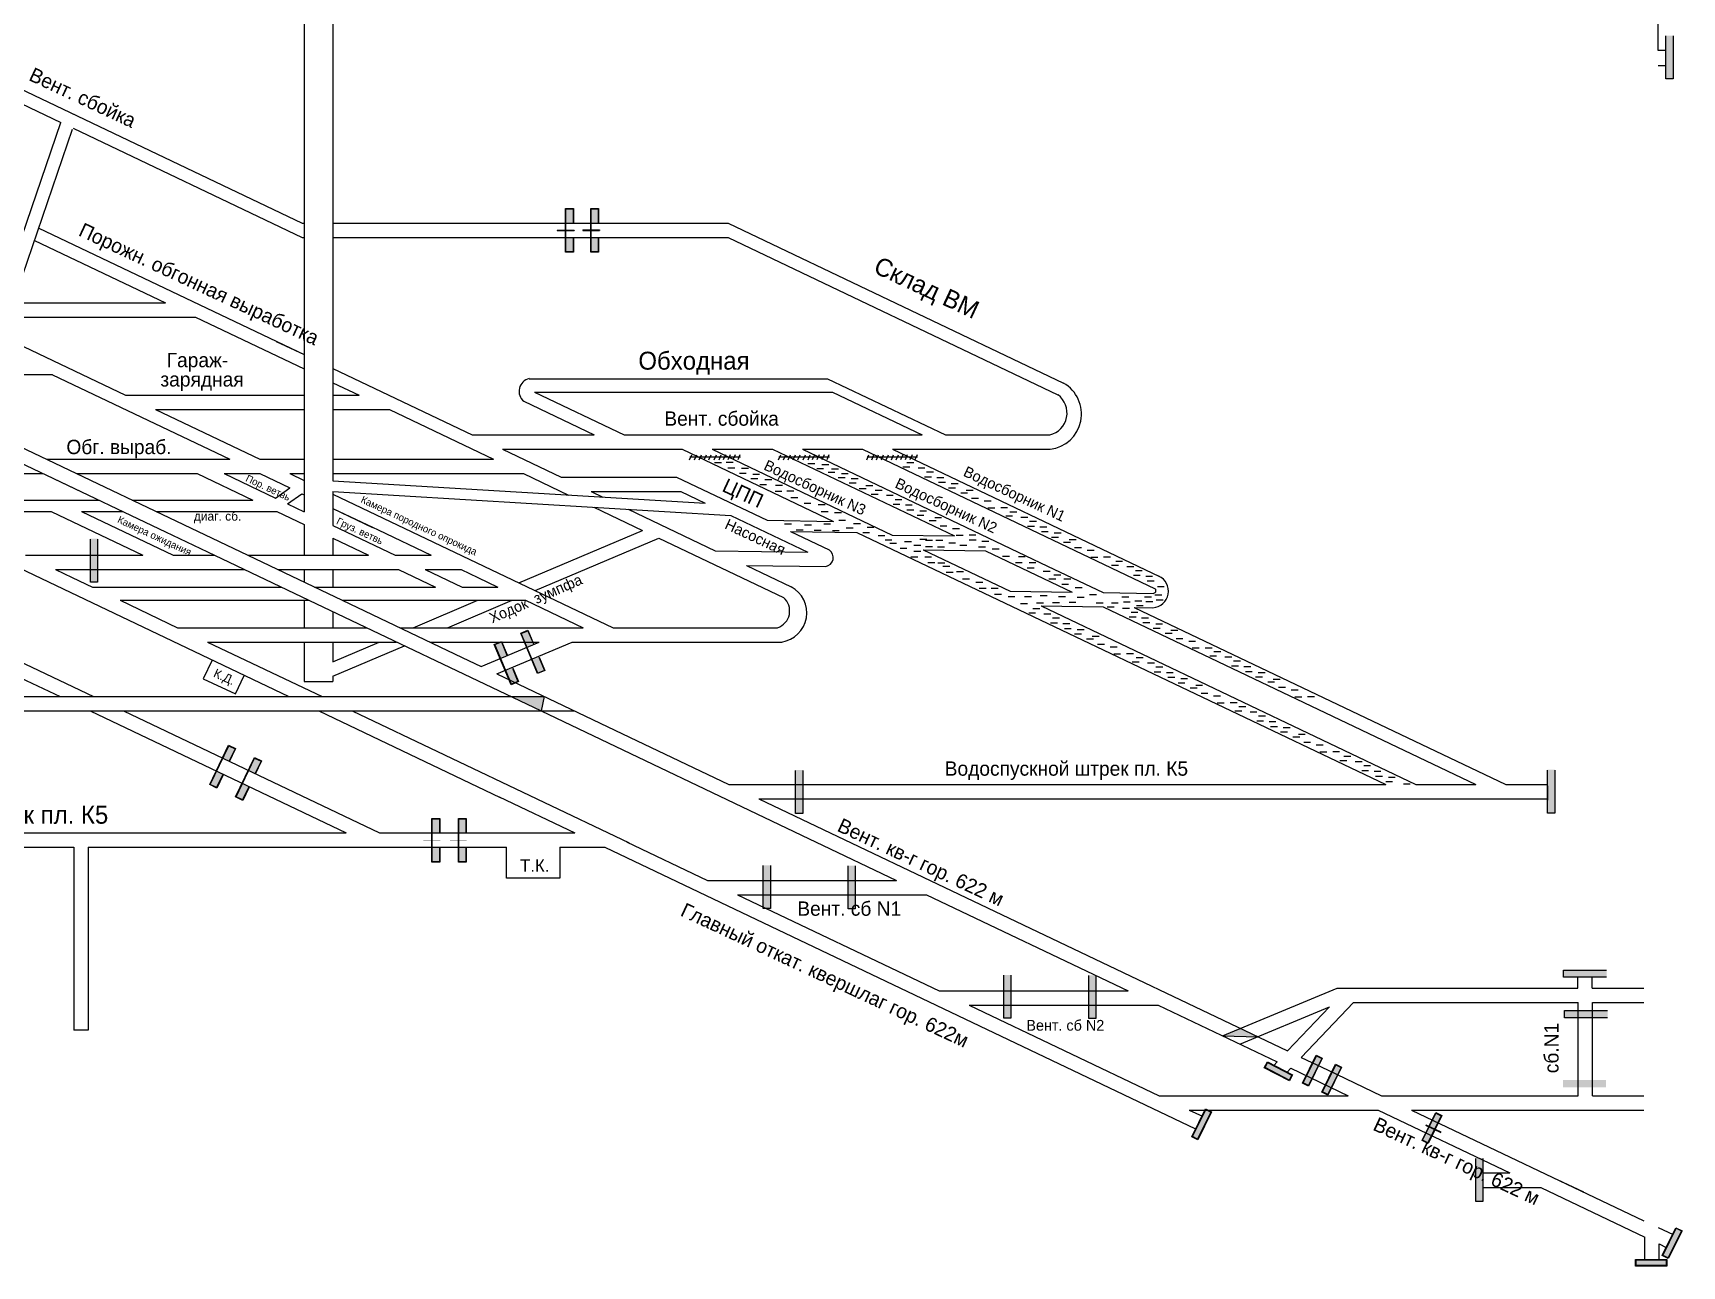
# Model space of a CAD drawing. Header units: millimetres. Extents: x -1214 to -50, y -351 to 324.
# Drawn here: x -510.2 to -50.2, y -351.2 to -7.1 of the extents above; entities that cross this region are included whole.
import ezdxf

# ---------------------------------------------------------------- set-up
doc = ezdxf.new("R2010")
doc.units = ezdxf.units.MM
doc.layers.add('Двери', color=7, linetype='Continuous')
doc.layers.add('Перемычки', color=7, linetype='Continuous')

msp = doc.modelspace()

# ---------------------------------------------------------------- hatches: boundary and pattern name
for color, points in [(256, [(-367.56, -192.29), (-376.85, -192.29), (-368.46, -196.29)]), (256, [(-401.26, -232.31), (-401.26, -232.46), (-398.94, -232.46), (-398.94, -232.31)]), (256, [(-396.58, -232.46), (-396.58, -232.31), (-398.84, -232.31), (-398.84, -232.46)]), (256, [(-393.85, -232.31), (-393.85, -232.46), (-391.53, -232.46), (-391.53, -232.31)]), (256, [(-389.17, -232.46), (-389.17, -232.31), (-391.43, -232.31), (-391.43, -232.46)]), (256, [(-173.37, -284.9), (-178.34, -286.97), (-168.52, -287.22)]), (3, [(-165.77, -294.45), (-166.49, -295.82), (-159.73, -299.34), (-159.01, -297.97)]), (256, [(-121.64, -311.82), (-121.7, -311.95), (-119.6, -312.93), (-119.54, -312.8)]), (256, [(-120.63, -312.29), (-120.7, -312.42), (-119.22, -313.11), (-119.16, -312.98)]), (256, [(-117.47, -313.93), (-117.4, -313.8), (-119.45, -312.84), (-119.51, -312.97)])]:
    msp.add_hatch(color=color).paths.add_polyline_path(points)
h = msp.add_hatch(color=256)
h.paths.add_polyline_path([(-165.83, -294.26), (-166.68, -295.88), (-159.67, -299.53), (-158.82, -297.91)])
h.paths.add_polyline_path([(-159.01, -297.97), (-159.73, -299.34), (-166.49, -295.82), (-165.77, -294.45)], flags=16)
h = msp.add_hatch(color=256)
h.paths.add_polyline_path([(-150.51, -293.22), (-152.19, -292.39), (-156.01, -300.17), (-154.33, -301)])
h.paths.add_polyline_path([(-150.67, -293.28), (-152.13, -292.56), (-155.85, -300.11), (-154.39, -300.83)], flags=16)
h = msp.add_hatch(color=256)
h.paths.add_polyline_path([(-145.11, -295.73), (-146.79, -294.9), (-150.62, -302.68), (-148.94, -303.51)])
h.paths.add_polyline_path([(-145.28, -295.78), (-146.73, -295.07), (-150.45, -302.62), (-148.99, -303.34)], flags=16)
h = msp.add_hatch(color=256)
h.paths.add_polyline_path([(-181.39, -308.21), (-183.08, -307.38), (-186.9, -315.16), (-185.22, -315.98)])
h.paths.add_polyline_path([(-181.56, -308.26), (-183.02, -307.55), (-186.74, -315.1), (-185.28, -315.82)], flags=16)
h = msp.add_hatch(color=256)
h.paths.add_polyline_path([(-117.19, -309.25), (-118.87, -308.42), (-122.69, -316.2), (-121.01, -317.03)])
h.paths.add_polyline_path([(-117.35, -309.31), (-118.81, -308.59), (-122.53, -316.14), (-121.07, -316.86)], flags=16)
h = msp.add_hatch(color=256)
h.paths.add_polyline_path([(-50.15, -341.37), (-51.83, -340.54), (-55.66, -348.32), (-53.98, -349.15)])
h.paths.add_polyline_path([(-50.32, -341.43), (-51.78, -340.71), (-55.49, -348.26), (-54.03, -348.98)], flags=16)
h = msp.add_hatch(color=256)
h.paths.add_polyline_path([(-63.1, -349.37), (-63.1, -351.24), (-54.43, -351.24), (-54.43, -349.37)])
h.paths.add_polyline_path([(-62.97, -349.49), (-62.97, -351.11), (-54.55, -351.11), (-54.55, -349.49)], flags=16)
at = {"layer": 'Двери'}
h = msp.add_hatch(color=256, dxfattribs=at)
h.paths.add_polyline_path([(-359.41, -60.15), (-359.41, -56.05), (-361.61, -56.05), (-361.61, -60.15), (-361.51, -60.15), (-361.51, -56.15), (-359.51, -56.15), (-359.51, -60.15)])
h.paths.add_polyline_path([(-361.51, -64.15), (-361.51, -60.15), (-361.61, -60.15), (-361.61, -64.15)])
h.paths.add_polyline_path([(-359.41, -68.25), (-359.41, -64.15), (-359.51, -64.15), (-359.51, -68.15), (-361.51, -68.15), (-361.51, -64.15), (-361.61, -64.15), (-361.61, -68.25)])
h = msp.add_hatch(color=3, dxfattribs=at)
h.paths.add_polyline_path([(-359.51, -56.15), (-361.51, -56.15), (-361.51, -60.15), (-359.51, -60.15)])
h.paths.add_polyline_path([(-361.51, -68.15), (-359.51, -68.15), (-359.51, -64.15), (-361.51, -64.15)])
h = msp.add_hatch(color=256, dxfattribs=at)
h.paths.add_polyline_path([(-352.39, -60.15), (-352.39, -56.05), (-354.59, -56.05), (-354.59, -60.15), (-354.49, -60.15), (-354.49, -56.15), (-352.49, -56.15), (-352.49, -60.15)])
h.paths.add_polyline_path([(-354.49, -64.15), (-354.49, -60.15), (-354.59, -60.15), (-354.59, -64.15)])
h.paths.add_polyline_path([(-352.39, -68.25), (-352.39, -64.15), (-352.49, -64.15), (-352.49, -68.15), (-354.49, -68.15), (-354.49, -64.15), (-354.59, -64.15), (-354.59, -68.25)])
h = msp.add_hatch(color=3, dxfattribs=at)
h.paths.add_polyline_path([(-352.49, -56.15), (-354.49, -56.15), (-354.49, -60.15), (-352.49, -60.15)])
h.paths.add_polyline_path([(-354.49, -68.15), (-352.49, -68.15), (-352.49, -64.15), (-354.49, -64.15)])
h = msp.add_hatch(color=256, dxfattribs=at)
h.paths.add_polyline_path([(-492.06, -160.45), (-492.06, -156.35), (-492.16, -156.35), (-492.16, -160.35), (-494.16, -160.35), (-494.16, -156.35), (-494.26, -156.35), (-494.26, -160.45)])
h.paths.add_polyline_path([(-492.16, -156.35), (-492.06, -156.35), (-492.06, -148.25), (-494.26, -148.25), (-494.26, -156.35), (-494.16, -156.35), (-494.16, -148.35), (-492.16, -148.35)])
h = msp.add_hatch(color=3, dxfattribs=at)
h.paths.add_polyline_path([(-494.16, -160.35), (-492.16, -160.35), (-492.16, -156.35), (-494.16, -156.35)])
h.paths.add_polyline_path([(-492.16, -152.35), (-494.16, -152.35), (-494.16, -156.35), (-492.16, -156.35)])
h.paths.add_polyline_path([(-492.16, -152.35), (-492.16, -148.35), (-494.16, -148.35), (-494.16, -152.35)])
h = msp.add_hatch(color=256, dxfattribs=at)
h.paths.add_polyline_path([(-370.52, -177.57), (-372.1, -173.79), (-374.13, -174.64), (-372.54, -178.42), (-372.45, -178.38), (-374, -174.69), (-372.16, -173.92), (-370.61, -177.61)])
h.paths.add_polyline_path([(-370.9, -182.07), (-372.45, -178.38), (-372.54, -178.42), (-371, -182.11)])
h.paths.add_polyline_path([(-367.38, -185.04), (-368.97, -181.26), (-369.06, -181.29), (-367.51, -184.98), (-369.35, -185.76), (-370.9, -182.07), (-371, -182.11), (-369.41, -185.89)])
h = msp.add_hatch(color=3, dxfattribs=at)
h.paths.add_polyline_path([(-372.16, -173.92), (-374, -174.69), (-372.45, -178.38), (-370.61, -177.61)])
h.paths.add_polyline_path([(-369.35, -185.76), (-367.51, -184.98), (-369.06, -181.29), (-370.9, -182.07)])
h = msp.add_hatch(color=256, dxfattribs=at)
h.paths.add_polyline_path([(-377.89, -180.67), (-379.48, -176.89), (-381.51, -177.74), (-379.92, -181.52), (-379.83, -181.48), (-381.38, -177.79), (-379.53, -177.02), (-377.98, -180.71)])
h.paths.add_polyline_path([(-378.28, -185.17), (-379.83, -181.48), (-379.92, -181.52), (-378.37, -185.21)])
h.paths.add_polyline_path([(-374.75, -188.13), (-376.34, -184.35), (-376.43, -184.39), (-374.89, -188.08), (-376.73, -188.86), (-378.28, -185.17), (-378.37, -185.21), (-376.78, -188.99)])
h = msp.add_hatch(color=3, dxfattribs=at)
h.paths.add_polyline_path([(-379.53, -177.02), (-381.38, -177.79), (-379.83, -181.48), (-377.98, -180.71)])
h.paths.add_polyline_path([(-376.73, -188.86), (-374.89, -188.08), (-376.43, -184.39), (-378.28, -185.17)])
h = msp.add_hatch(color=256, dxfattribs=at)
h.paths.add_polyline_path([(-455.43, -210.51), (-453.66, -206.81), (-455.65, -205.87), (-457.41, -209.57), (-457.32, -209.61), (-455.6, -206), (-453.8, -206.86), (-455.52, -210.47)])
h.paths.add_polyline_path([(-459.05, -213.22), (-457.32, -209.61), (-457.41, -209.57), (-459.14, -213.18)])
h.paths.add_polyline_path([(-458.92, -217.83), (-457.15, -214.12), (-457.24, -214.08), (-458.96, -217.69), (-460.77, -216.83), (-459.05, -213.22), (-459.14, -213.18), (-460.9, -216.88)])
h = msp.add_hatch(color=3, dxfattribs=at)
h.paths.add_polyline_path([(-453.8, -206.86), (-455.6, -206), (-457.32, -209.61), (-455.52, -210.47)])
h.paths.add_polyline_path([(-460.77, -216.83), (-458.96, -217.69), (-457.24, -214.08), (-459.05, -213.22)])
h = msp.add_hatch(color=256, dxfattribs=at)
h.paths.add_polyline_path([(-448.21, -213.96), (-446.44, -210.26), (-448.43, -209.31), (-450.19, -213.01), (-450.1, -213.05), (-448.38, -209.44), (-446.58, -210.3), (-448.3, -213.91)])
h.paths.add_polyline_path([(-451.82, -216.66), (-450.1, -213.05), (-450.19, -213.01), (-451.92, -216.62)])
h.paths.add_polyline_path([(-451.69, -221.27), (-449.93, -217.57), (-450.02, -217.53), (-451.74, -221.14), (-453.55, -220.27), (-451.82, -216.66), (-451.92, -216.62), (-453.68, -220.32)])
h = msp.add_hatch(color=3, dxfattribs=at)
h.paths.add_polyline_path([(-446.58, -210.3), (-448.38, -209.44), (-450.1, -213.05), (-448.3, -213.91)])
h.paths.add_polyline_path([(-453.55, -220.27), (-451.74, -221.14), (-450.02, -217.53), (-451.82, -216.66)])
h = msp.add_hatch(color=256, dxfattribs=at)
h.paths.add_polyline_path([(-396.72, -230.38), (-396.72, -226.28), (-398.92, -226.28), (-398.92, -230.38), (-398.82, -230.38), (-398.82, -226.38), (-396.82, -226.38), (-396.82, -230.38)])
h.paths.add_polyline_path([(-398.82, -234.38), (-398.82, -230.38), (-398.92, -230.38), (-398.92, -234.38)])
h.paths.add_polyline_path([(-396.72, -238.48), (-396.72, -234.38), (-396.82, -234.38), (-396.82, -238.38), (-398.82, -238.38), (-398.82, -234.38), (-398.92, -234.38), (-398.92, -238.48)])
h = msp.add_hatch(color=3, dxfattribs=at)
h.paths.add_polyline_path([(-396.82, -226.38), (-398.82, -226.38), (-398.82, -230.38), (-396.82, -230.38)])
h.paths.add_polyline_path([(-398.82, -238.38), (-396.82, -238.38), (-396.82, -234.38), (-398.82, -234.38)])
h = msp.add_hatch(color=256, dxfattribs=at)
h.paths.add_polyline_path([(-389.31, -230.38), (-389.31, -226.28), (-391.51, -226.28), (-391.51, -230.38), (-391.41, -230.38), (-391.41, -226.38), (-389.41, -226.38), (-389.41, -230.38)])
h.paths.add_polyline_path([(-391.41, -234.38), (-391.41, -230.38), (-391.51, -230.38), (-391.51, -234.38)])
h.paths.add_polyline_path([(-389.31, -238.48), (-389.31, -234.38), (-389.41, -234.38), (-389.41, -238.38), (-391.41, -238.38), (-391.41, -234.38), (-391.51, -234.38), (-391.51, -238.48)])
h = msp.add_hatch(color=3, dxfattribs=at)
h.paths.add_polyline_path([(-389.41, -226.38), (-391.41, -226.38), (-391.41, -230.38), (-389.41, -230.38)])
h.paths.add_polyline_path([(-391.41, -238.38), (-389.41, -238.38), (-389.41, -234.38), (-391.41, -234.38)])
at = {"layer": 'Перемычки'}
h = msp.add_hatch(color=256, dxfattribs=at)
h.paths.add_polyline_path([(-52.55, -19.98), (-52.55, -15.88), (-52.65, -15.88), (-52.65, -19.88), (-54.65, -19.88), (-54.65, -15.88), (-54.75, -15.88), (-54.75, -19.98)])
h.paths.add_polyline_path([(-52.65, -15.88), (-52.55, -15.88), (-52.55, -7.78), (-54.75, -7.78), (-54.75, -15.88), (-54.65, -15.88), (-54.65, -7.88), (-52.65, -7.88)])
h = msp.add_hatch(color=3, dxfattribs=at)
h.paths.add_polyline_path([(-54.65, -19.88), (-52.65, -19.88), (-52.65, -15.88), (-54.65, -15.88)])
h.paths.add_polyline_path([(-52.65, -11.88), (-54.65, -11.88), (-54.65, -15.88), (-52.65, -15.88)])
h.paths.add_polyline_path([(-52.65, -11.88), (-52.65, -7.88), (-54.65, -7.88), (-54.65, -11.88)])
h = msp.add_hatch(color=256, dxfattribs=at)
h.paths.add_polyline_path([(-295.36, -225.01), (-295.36, -220.91), (-295.46, -220.91), (-295.46, -224.91), (-297.46, -224.91), (-297.46, -220.91), (-297.56, -220.91), (-297.56, -225.01)])
h.paths.add_polyline_path([(-295.46, -220.91), (-295.36, -220.91), (-295.36, -212.81), (-297.56, -212.81), (-297.56, -220.91), (-297.46, -220.91), (-297.46, -212.91), (-295.46, -212.91)])
h = msp.add_hatch(color=3, dxfattribs=at)
h.paths.add_polyline_path([(-297.46, -224.91), (-295.46, -224.91), (-295.46, -220.91), (-297.46, -220.91)])
h.paths.add_polyline_path([(-295.46, -216.91), (-297.46, -216.91), (-297.46, -220.91), (-295.46, -220.91)])
h.paths.add_polyline_path([(-295.46, -216.91), (-295.46, -212.91), (-297.46, -212.91), (-297.46, -216.91)])
h = msp.add_hatch(color=256, dxfattribs=at)
h.paths.add_polyline_path([(-85.54, -224.9), (-85.54, -220.8), (-85.64, -220.8), (-85.64, -224.8), (-87.64, -224.8), (-87.64, -220.8), (-87.74, -220.8), (-87.74, -224.9)])
h.paths.add_polyline_path([(-85.64, -220.8), (-85.54, -220.8), (-85.54, -212.7), (-87.74, -212.7), (-87.74, -220.8), (-87.64, -220.8), (-87.64, -212.8), (-85.64, -212.8)])
h = msp.add_hatch(color=3, dxfattribs=at)
h.paths.add_polyline_path([(-87.64, -224.8), (-85.64, -224.8), (-85.64, -220.8), (-87.64, -220.8)])
h.paths.add_polyline_path([(-85.64, -216.8), (-87.64, -216.8), (-87.64, -220.8), (-85.64, -220.8)])
h.paths.add_polyline_path([(-85.64, -216.8), (-85.64, -212.8), (-87.64, -212.8), (-87.64, -216.8)])
h = msp.add_hatch(color=256, dxfattribs=at)
h.paths.add_polyline_path([(-304.38, -251.58), (-304.38, -247.48), (-304.48, -247.48), (-304.48, -251.48), (-306.48, -251.48), (-306.48, -247.48), (-306.58, -247.48), (-306.58, -251.58)])
h.paths.add_polyline_path([(-304.48, -247.48), (-304.38, -247.48), (-304.38, -239.38), (-306.58, -239.38), (-306.58, -247.48), (-306.48, -247.48), (-306.48, -239.48), (-304.48, -239.48)])
h = msp.add_hatch(color=3, dxfattribs=at)
h.paths.add_polyline_path([(-306.48, -251.48), (-304.48, -251.48), (-304.48, -247.48), (-306.48, -247.48)])
h.paths.add_polyline_path([(-304.48, -243.48), (-306.48, -243.48), (-306.48, -247.48), (-304.48, -247.48)])
h.paths.add_polyline_path([(-304.48, -243.48), (-304.48, -239.48), (-306.48, -239.48), (-306.48, -243.48)])
h = msp.add_hatch(color=256, dxfattribs=at)
h.paths.add_polyline_path([(-280.68, -251.67), (-280.68, -247.57), (-280.78, -247.57), (-280.78, -251.57), (-282.78, -251.57), (-282.78, -247.57), (-282.88, -247.57), (-282.88, -251.67)])
h.paths.add_polyline_path([(-280.78, -247.57), (-280.68, -247.57), (-280.68, -239.47), (-282.88, -239.47), (-282.88, -247.57), (-282.78, -247.57), (-282.78, -239.57), (-280.78, -239.57)])
h = msp.add_hatch(color=3, dxfattribs=at)
h.paths.add_polyline_path([(-282.78, -251.57), (-280.78, -251.57), (-280.78, -247.57), (-282.78, -247.57)])
h.paths.add_polyline_path([(-280.78, -243.57), (-282.78, -243.57), (-282.78, -247.57), (-280.78, -247.57)])
h.paths.add_polyline_path([(-280.78, -243.57), (-280.78, -239.57), (-282.78, -239.57), (-282.78, -243.57)])
h = msp.add_hatch(color=256, dxfattribs=at)
h.paths.add_polyline_path([(-237.26, -282.19), (-237.26, -278.09), (-237.36, -278.09), (-237.36, -282.09), (-239.36, -282.09), (-239.36, -278.09), (-239.46, -278.09), (-239.46, -282.19)])
h.paths.add_polyline_path([(-237.36, -278.09), (-237.26, -278.09), (-237.26, -269.99), (-239.46, -269.99), (-239.46, -278.09), (-239.36, -278.09), (-239.36, -270.09), (-237.36, -270.09)])
h = msp.add_hatch(color=3, dxfattribs=at)
h.paths.add_polyline_path([(-239.36, -282.09), (-237.36, -282.09), (-237.36, -278.09), (-239.36, -278.09)])
h.paths.add_polyline_path([(-237.36, -274.09), (-239.36, -274.09), (-239.36, -278.09), (-237.36, -278.09)])
h.paths.add_polyline_path([(-237.36, -274.09), (-237.36, -270.09), (-239.36, -270.09), (-239.36, -274.09)])
h = msp.add_hatch(color=256, dxfattribs=at)
h.paths.add_polyline_path([(-213.56, -282.29), (-213.56, -278.19), (-213.66, -278.19), (-213.66, -282.19), (-215.66, -282.19), (-215.66, -278.19), (-215.76, -278.19), (-215.76, -282.29)])
h.paths.add_polyline_path([(-213.66, -278.19), (-213.56, -278.19), (-213.56, -270.09), (-215.76, -270.09), (-215.76, -278.19), (-215.66, -278.19), (-215.66, -270.19), (-213.66, -270.19)])
h = msp.add_hatch(color=3, dxfattribs=at)
h.paths.add_polyline_path([(-215.66, -282.19), (-213.66, -282.19), (-213.66, -278.19), (-215.66, -278.19)])
h.paths.add_polyline_path([(-213.66, -274.19), (-215.66, -274.19), (-215.66, -278.19), (-213.66, -278.19)])
h.paths.add_polyline_path([(-213.66, -274.19), (-213.66, -270.19), (-215.66, -270.19), (-215.66, -274.19)])
h = msp.add_hatch(color=256, dxfattribs=at)
h.paths.add_polyline_path([(-83.33, -270.72), (-79.23, -270.73), (-79.23, -270.63), (-83.23, -270.62), (-83.23, -268.62), (-79.23, -268.63), (-79.23, -268.53), (-83.33, -268.52)])
h.paths.add_polyline_path([(-79.23, -270.63), (-79.23, -270.73), (-71.13, -270.74), (-71.13, -268.54), (-79.23, -268.53), (-79.23, -268.63), (-71.23, -268.64), (-71.23, -270.64)])
h = msp.add_hatch(color=3, dxfattribs=at)
h.paths.add_polyline_path([(-83.23, -268.62), (-83.23, -270.62), (-79.23, -270.63), (-79.23, -268.63)])
h.paths.add_polyline_path([(-75.23, -270.63), (-75.23, -268.63), (-79.23, -268.63), (-79.23, -270.63)])
h.paths.add_polyline_path([(-75.23, -270.63), (-71.23, -270.64), (-71.23, -268.64), (-75.23, -268.63)])
h = msp.add_hatch(color=256, dxfattribs=at)
h.paths.add_polyline_path([(-83.05, -282.05), (-78.95, -282.05), (-78.95, -281.95), (-82.95, -281.95), (-82.95, -279.95), (-78.95, -279.95), (-78.95, -279.85), (-83.05, -279.85)])
h.paths.add_polyline_path([(-78.95, -281.95), (-78.95, -282.05), (-70.85, -282.05), (-70.85, -279.85), (-78.95, -279.85), (-78.95, -279.95), (-70.95, -279.95), (-70.95, -281.95)])
h = msp.add_hatch(color=3, dxfattribs=at)
h.paths.add_polyline_path([(-82.95, -279.95), (-82.95, -281.95), (-78.95, -281.95), (-78.95, -279.95)])
h.paths.add_polyline_path([(-74.95, -281.95), (-74.95, -279.95), (-78.95, -279.95), (-78.95, -281.95)])
h.paths.add_polyline_path([(-74.95, -281.95), (-70.95, -281.95), (-70.95, -279.95), (-74.95, -279.95)])
for points in [[(-155.85, -300.11), (-154.39, -300.83), (-150.67, -293.28), (-152.13, -292.56)], [(-150.45, -302.62), (-148.99, -303.34), (-145.28, -295.78), (-146.73, -295.07)], [(-186.74, -315.1), (-185.28, -315.82), (-181.56, -308.26), (-183.02, -307.55)], [(-122.53, -316.14), (-121.07, -316.86), (-117.35, -309.31), (-118.81, -308.59)], [(-55.49, -348.26), (-54.03, -348.98), (-50.32, -341.43), (-51.78, -340.71)], [(-54.55, -351.11), (-54.55, -349.49), (-62.97, -349.49), (-62.97, -351.11)]]:
    msp.add_hatch(color=3, dxfattribs=at).paths.add_polyline_path(points)
h = msp.add_hatch(color=3, dxfattribs=at)
h.paths.add_polyline_path([(-83.4, -299.33), (-83.4, -301.33), (-79.4, -301.33), (-79.4, -299.33)])
h.paths.add_polyline_path([(-75.4, -301.33), (-75.4, -299.33), (-79.4, -299.33), (-79.4, -301.33)])
h.paths.add_polyline_path([(-75.4, -301.33), (-71.4, -301.33), (-71.4, -299.33), (-75.4, -299.33)])
h = msp.add_hatch(color=256, dxfattribs=at)
h.paths.add_polyline_path([(-105.61, -333.29), (-105.61, -329.19), (-105.71, -329.19), (-105.71, -333.19), (-107.71, -333.19), (-107.71, -329.19), (-107.81, -329.19), (-107.81, -333.29)])
h.paths.add_polyline_path([(-105.71, -329.19), (-105.61, -329.19), (-105.61, -321.09), (-107.81, -321.09), (-107.81, -329.19), (-107.71, -329.19), (-107.71, -321.19), (-105.71, -321.19)])
h = msp.add_hatch(color=3, dxfattribs=at)
h.paths.add_polyline_path([(-107.71, -333.19), (-105.71, -333.19), (-105.71, -329.19), (-107.71, -329.19)])
h.paths.add_polyline_path([(-105.71, -325.19), (-107.71, -325.19), (-107.71, -329.19), (-105.71, -329.19)])
h.paths.add_polyline_path([(-105.71, -325.19), (-105.71, -321.19), (-107.71, -321.19), (-107.71, -325.19)])

# ---------------------------------------------------------------- linework, layer by layer
for p, q in [((-434.56, 76.89), (-434.56, -140.72)), ((-426.56, 76.89), (-426.56, -132.09)), ((-56.81, -11.94), (-56.81, -3.79)), ((-544.56, -7.94), (-435.08, -60.15)), ((-54.65, -11.94), (-56.81, -11.94)), ((-54.65, -16.21), (-56.81, -16.21)), ((-521.97, -22.71), (-502.4, -32.04)), ((-526.53, -102.48), (-502.4, -32.04)), ((-521.26, -98.56), (-499.13, -33.95)), ((-498.98, -33.68), (-435.08, -64.15)), ((-508.59, -61.56), (-434.56, -96.86)), ((-435.08, -60.15), (-434.56, -60.15)), ((-435.08, -64.15), (-434.56, -64.15)), ((-426.56, -60.15), (-316.3, -60.15)), ((-426.56, -64.15), (-316.3, -64.15)), ((-316.3, -60.15), (-222.69, -104.8)), ((-316.3, -64.15), (-224.24, -108.06)), ((-509.76, -65), (-473.24, -82.42)), ((-515.73, -82.41), (-473.24, -82.42)), ((-517.1, -86.41), (-464.85, -86.42)), ((-464.85, -86.42), (-434.56, -100.86)), ((-518.92, -91.72), (-484.37, -108.2)), ((-442.34, -93.15), (-434.56, -96.86)), ((-426.56, -100.68), (-387.64, -119.24)), ((-504.75, -102.48), (-526.53, -102.48)), ((-504.75, -102.48), (-455.29, -126.06)), ((-426.56, -104.68), (-419.16, -108.21)), ((-371.77, -103.56), (-288.55, -103.57)), ((-288.55, -103.57), (-255.65, -119.26)), ((-484.37, -108.2), (-434.56, -108.2)), ((-426.56, -108.2), (-419.16, -108.21)), ((-373.3, -109.88), (-353.66, -119.24)), ((-370.32, -107.3), (-287.15, -107.31)), ((-370.32, -107.3), (-345.27, -119.24)), ((-287.15, -107.31), (-262.1, -119.26)), ((-475.98, -112.2), (-434.56, -112.2)), ((-475.98, -112.2), (-446.9, -126.06)), ((-426.56, -112.2), (-410.77, -112.21)), ((-410.77, -112.21), (-381.71, -126.07)), ((-529.66, -119.42), (-459.58, -152.84)), ((-529.32, -115.15), (-450.28, -152.84)), ((-387.64, -119.24), (-376.74, -119.24)), ((-387.64, -119.24), (-353.66, -119.24)), ((-345.27, -119.24), (-262.1, -119.26)), ((-345.27, -119.24), (-295.08, -119.25)), ((-255.65, -119.26), (-226.51, -119.26)), ((-379.25, -123.24), (-329.09, -123.25)), ((-379.25, -123.24), (-366.6, -123.24)), ((-379.25, -123.24), (-362.87, -131.05)), ((-333.05, -123.25), (-329.09, -123.25)), ((-329.09, -123.25), (-286.88, -143.38)), ((-320.7, -123.25), (-270.49, -147.2)), ((-320.7, -123.25), (-303.93, -123.25)), ((-303.93, -123.25), (-253.14, -147.47)), ((-295.54, -123.25), (-227.14, -155.87)), ((-295.54, -123.25), (-278.76, -123.25)), ((-278.76, -123.25), (-197.09, -162.2)), ((-270.37, -123.25), (-195.96, -158.74)), ((-270.37, -123.25), (-226.42, -123.26)), ((-506.43, -126.06), (-455.29, -126.06)), ((-446.9, -126.06), (-434.56, -126.07)), ((-426.56, -126.07), (-381.71, -126.07)), ((-326.49, -124.94), (-327.1, -126.33)), ((-312.82, -125.47), (-326.91, -125.48)), ((-325.1, -124.94), (-325.71, -126.33)), ((-323.83, -124.94), (-324.43, -126.33)), ((-322.43, -124.94), (-323.04, -126.33)), ((-321.09, -124.95), (-321.7, -126.35)), ((-319.62, -124.88), (-320.23, -126.28)), ((-320.06, -126.98), (-318.14, -126.98)), ((-318.28, -124.9), (-318.89, -126.3)), ((-317, -124.86), (-317.61, -126.25)), ((-316.8, -126.85), (-314.88, -126.85)), ((-315.73, -124.79), (-316.34, -126.18)), ((-316.32, -128.44), (-314.39, -128.44)), ((-314.35, -124.8), (-314.96, -126.2)), ((-312.96, -124.8), (-313.57, -126.2)), ((-312.51, -128.58), (-310.59, -128.58)), ((-301.66, -124.94), (-302.27, -126.33)), ((-287.99, -125.47), (-302.08, -125.48)), ((-300.26, -124.94), (-300.87, -126.33)), ((-298.99, -124.94), (-299.6, -126.33)), ((-297.6, -124.94), (-298.21, -126.33)), ((-296.26, -124.95), (-296.87, -126.35)), ((-294.79, -124.88), (-295.4, -126.28)), ((-293.45, -124.9), (-294.06, -126.3)), ((-293.99, -127.28), (-292.06, -127.28)), ((-292.17, -124.86), (-292.78, -126.25)), ((-291.55, -128.59), (-289.62, -128.59)), ((-290.9, -124.79), (-291.51, -126.18)), ((-290.14, -127.48), (-288.21, -127.48)), ((-289.52, -124.8), (-290.13, -126.2)), ((-288.13, -124.8), (-288.74, -126.2)), ((-287.44, -128.7), (-285.51, -128.7)), ((-277.06, -124.94), (-277.67, -126.33)), ((-263.39, -125.47), (-277.48, -125.48)), ((-275.67, -124.94), (-276.27, -126.33)), ((-274.39, -124.94), (-275, -126.33)), ((-273, -124.94), (-273.61, -126.33)), ((-271.66, -124.95), (-272.27, -126.35)), ((-270.19, -124.88), (-270.8, -126.28)), ((-268.85, -124.9), (-269.46, -126.3)), ((-267.57, -124.86), (-268.18, -126.25)), ((-267.55, -128.13), (-265.62, -128.13)), ((-266.3, -124.79), (-266.91, -126.18)), ((-266.4, -126.99), (-264.47, -126.99)), ((-264.92, -124.8), (-265.53, -126.2)), ((-263.53, -124.8), (-264.14, -126.2)), ((-263.29, -128.47), (-261.37, -128.47)), ((-530.5, -130.06), (-507.34, -130.06)), ((-498.04, -130.06), (-464.37, -130.06)), ((-464.37, -130.06), (-448.83, -137.48)), ((-456.9, -130.06), (-442.52, -136.92)), ((-456.9, -130.06), (-446.9, -130.06)), ((-446.9, -130.06), (-438.51, -134.07)), ((-438.51, -130.07), (-434.56, -131.95)), ((-438.51, -130.07), (-434.56, -130.07)), ((-426.56, -130.07), (-373.32, -130.07)), ((-426.56, -132.09), (-322.64, -138.33)), ((-373.32, -130.07), (-360.8, -136.04)), ((-362.87, -131.05), (-330.63, -131.05)), ((-330.63, -131.05), (-305.41, -143.08)), ((-313.12, -129.93), (-311.2, -129.93)), ((-309.95, -131.42), (-308.02, -131.42)), ((-309.41, -130.2), (-307.48, -130.2)), ((-307.45, -133.11), (-305.52, -133.11)), ((-306.03, -131.69), (-304.1, -131.69)), ((-303.06, -133.31), (-301.13, -133.31)), ((-288.38, -129.64), (-286.46, -129.64)), ((-285.55, -131.19), (-283.62, -131.19)), ((-284.67, -130.05), (-282.74, -130.05)), ((-282.51, -132.61), (-280.58, -132.61)), ((-281.9, -131.46), (-279.97, -131.46)), ((-277.84, -133.35), (-275.92, -133.35)), ((-261.45, -130.94), (-259.52, -130.94)), ((-260.91, -129.59), (-258.98, -129.59)), ((-258, -131.14), (-256.07, -131.14)), ((-257.6, -132.49), (-255.67, -132.49)), ((-254.02, -132.83), (-252.09, -132.83)), ((-531.09, -137.47), (-491.79, -137.47)), ((-482.5, -137.47), (-466.59, -137.48)), ((-466.59, -137.48), (-448.83, -137.48)), ((-442.52, -136.92), (-438.51, -134.07)), ((-439.19, -138.51), (-435.18, -135.66)), ((-435.18, -135.66), (-434.56, -135.95)), ((-426.56, -135.05), (-315.55, -141.71)), ((-426.56, -135.05), (-426.56, -144.53)), ((-426.56, -135.77), (-348.34, -173.07)), ((-354.48, -135.05), (-351.21, -136.61)), ((-354.48, -135.05), (-329.5, -135.05)), ((-329.5, -135.05), (-322.64, -138.33)), ((-303.19, -134.93), (-301.27, -134.93)), ((-299.88, -134.86), (-297.96, -134.86)), ((-298.73, -136.75), (-296.81, -136.75)), ((-279.67, -134.23), (-277.74, -134.23)), ((-276.36, -135.78), (-274.43, -135.78)), ((-275.21, -134.64), (-273.28, -134.64)), ((-272.1, -136.12), (-270.18, -136.12)), ((-269.71, -137.24), (-267.79, -137.24)), ((-254.76, -134.04), (-252.83, -134.04)), ((-251.38, -135.46), (-249.45, -135.46)), ((-249.83, -134.65), (-247.9, -134.65)), ((-248.34, -136.94), (-246.41, -136.94)), ((-244.83, -137.69), (-242.9, -137.69)), ((-531.35, -140.64), (-505.1, -140.64)), ((-505.1, -140.64), (-479.52, -152.84)), ((-496.71, -140.64), (-471.13, -152.84)), ((-496.71, -140.64), (-485.15, -140.64)), ((-475.86, -140.64), (-442.19, -140.64)), ((-442.19, -140.64), (-434.56, -144.28)), ((-439.19, -138.51), (-434.56, -140.72)), ((-426.56, -139.77), (-413.93, -145.79)), ((-426.56, -139.77), (-415.45, -145.07)), ((-353.72, -139.42), (-340.11, -145.91)), ((-344.13, -139.99), (-319.85, -151.57)), ((-315.55, -141.71), (-294.01, -151.98)), ((-295.08, -138.31), (-293.15, -138.31)), ((-291.16, -138.71), (-289.23, -138.71)), ((-290.28, -140.67), (-288.35, -140.67)), ((-286.56, -140.94), (-284.64, -140.94)), ((-270.26, -138.59), (-268.33, -138.59)), ((-266.81, -138.79), (-264.88, -138.79)), ((-266.4, -140.14), (-264.48, -140.14)), ((-263.57, -141.69), (-261.64, -141.69)), ((-262.82, -140.48), (-260.9, -140.48)), ((-258.64, -142.3), (-256.71, -142.3)), ((-243.81, -139.58), (-241.89, -139.58)), ((-240.23, -139.51), (-238.31, -139.51)), ((-238.83, -141.89), (-236.9, -141.89)), ((-237.68, -140.75), (-235.75, -140.75)), ((-234.57, -142.23), (-232.64, -142.23)), ((-434.56, -144.28), (-434.56, -152.84)), ((-426.56, -144.53), (-409.14, -152.84)), ((-413.93, -145.79), (-399.14, -152.84)), ((-374.62, -160.54), (-340.11, -145.91)), ((-305.41, -143.08), (-286.88, -143.38)), ((-300.55, -144.11), (-298.62, -144.11)), ((-298.9, -146.19), (-288.05, -151.37)), ((-298.9, -146.19), (-280.37, -146.48)), ((-297.24, -145.73), (-295.31, -145.73)), ((-294.94, -144.38), (-293.01, -144.38)), ((-292.24, -145.8), (-290.31, -145.8)), ((-289.6, -144.11), (-287.68, -144.11)), ((-287.17, -145.94), (-285.25, -145.94)), ((-285.42, -143.03), (-283.49, -143.03)), ((-283.32, -145.19), (-281.39, -145.19)), ((-281.29, -143.98), (-279.37, -143.98)), ((-280.37, -146.48), (-132.82, -216.86)), ((-278.73, -146.54), (-276.8, -146.54)), ((-277.51, -144.99), (-275.59, -144.99)), ((-270.49, -147.2), (-253.14, -147.47)), ((-260.19, -143.11), (-258.26, -143.11)), ((-257.15, -144.59), (-255.22, -144.59)), ((-253.64, -145.34), (-251.71, -145.34)), ((-249.04, -147.16), (-247.12, -147.16)), ((-232.72, -144.7), (-230.8, -144.7)), ((-232.18, -143.35), (-230.26, -143.35)), ((-229.28, -144.9), (-227.35, -144.9)), ((-228.87, -146.25), (-226.95, -146.25)), ((-225.29, -146.59), (-223.37, -146.59)), ((-531.92, -147.9), (-438.85, -192.29)), ((-426.56, -148.1), (-416.61, -152.84)), ((-426.56, -148.1), (-426.56, -152.49)), ((-370.11, -162.69), (-335.6, -148.06)), ((-335.6, -148.06), (-300.78, -164.66)), ((-319.85, -151.57), (-294.01, -151.98)), ((-274.44, -147.29), (-272.52, -147.29)), ((-272.48, -148.51), (-270.56, -148.51)), ((-271.2, -149.52), (-269.27, -149.52)), ((-268.3, -150.87), (-266.37, -150.87)), ((-267.08, -148.98), (-265.15, -148.98)), ((-264.45, -150.06), (-262.52, -150.06)), ((-264.45, -151.68), (-262.52, -151.68)), ((-262.76, -148.37), (-260.83, -148.37)), ((-261.84, -151.32), (-244.49, -151.6)), ((-261.84, -151.32), (-237.63, -162.87)), ((-261.2, -148.65), (-259.28, -148.65)), ((-261.2, -150.4), (-259.28, -150.4)), ((-258.3, -148.65), (-256.37, -148.65)), ((-257.83, -150.47), (-255.9, -150.47)), ((-254.72, -149.39), (-252.79, -149.39)), ((-252.62, -147.23), (-250.7, -147.23)), ((-251.61, -149.99), (-249.68, -149.99)), ((-248.98, -148.58), (-247.05, -148.58)), ((-246.41, -150.47), (-244.48, -150.47)), ((-245.46, -148.91), (-243.54, -148.91)), ((-244.49, -151.6), (-220.28, -163.14)), ((-242.61, -151.08), (-240.68, -151.08)), ((-226.04, -147.8), (-224.11, -147.8)), ((-222.66, -149.22), (-220.73, -149.22)), ((-221.1, -148.41), (-219.18, -148.41)), ((-219.62, -150.7), (-217.69, -150.7)), ((-216.11, -151.45), (-214.18, -151.45)), ((-512.29, -152.84), (-479.52, -152.84)), ((-471.13, -152.84), (-459.58, -152.84)), ((-459.58, -152.84), (-433.2, -165.42)), ((-450.28, -152.84), (-416.61, -152.84)), ((-450.28, -152.84), (-447.73, -152.84)), ((-450.28, -152.84), (-423.91, -165.42)), ((-426.56, -152.49), (-426.56, -152.84)), ((-409.14, -152.84), (-399.14, -152.84)), ((-311.18, -155.7), (-289.04, -155.96)), ((-311.18, -155.7), (-298.7, -161.66)), ((-265.27, -153.29), (-263.34, -153.29)), ((-261.42, -153.29), (-259.49, -153.29)), ((-260.53, -154.83), (-258.6, -154.83)), ((-257.74, -154.95), (-255.81, -154.95)), ((-256.34, -155.89), (-254.41, -155.89)), ((-239.72, -153.12), (-237.79, -153.12)), ((-236.14, -154.91), (-234.21, -154.91)), ((-235.29, -153.21), (-233.36, -153.21)), ((-232.82, -156.35), (-230.89, -156.35)), ((-232.31, -154.91), (-230.38, -154.91)), ((-227.14, -155.87), (-211.6, -163.28)), ((-215.09, -153.34), (-213.17, -153.34)), ((-211.51, -153.27), (-209.59, -153.27)), ((-209.3, -155.64), (-207.38, -155.64)), ((-208.15, -154.49), (-206.23, -154.49)), ((-205.05, -155.98), (-203.12, -155.98)), ((-503.9, -156.84), (-471.13, -156.84)), ((-503.9, -156.84), (-499.23, -159.06)), ((-499.23, -159.06), (-493.62, -161.74)), ((-471.13, -156.84), (-451.19, -156.84)), ((-441.89, -156.84), (-408.23, -156.84)), ((-441.89, -156.84), (-439.34, -156.84)), ((-434.56, -156.84), (-434.56, -160.34)), ((-426.56, -156.84), (-426.56, -161.74)), ((-408.23, -156.84), (-397.95, -161.74)), ((-400.76, -156.84), (-390.48, -161.74)), ((-400.76, -156.84), (-390.75, -156.84)), ((-390.75, -156.84), (-386.09, -159.07)), ((-386.09, -159.07), (-380.48, -161.75)), ((-255.42, -157.57), (-253.49, -157.57)), ((-252.52, -157.42), (-250.59, -157.42)), ((-250.84, -159.4), (-248.91, -159.4)), ((-247.17, -160.32), (-245.24, -160.32)), ((-228.39, -157.29), (-226.47, -157.29)), ((-226.78, -159.42), (-224.85, -159.42)), ((-225.41, -158.31), (-223.49, -158.31)), ((-223.2, -160.95), (-221.28, -160.95)), ((-222.61, -159.42), (-220.68, -159.42)), ((-203.2, -158.44), (-201.27, -158.44)), ((-202.66, -157.09), (-200.73, -157.09)), ((-199.75, -158.64), (-197.83, -158.64)), ((-199.35, -159.99), (-197.42, -159.99)), ((-493.62, -161.74), (-460.86, -161.74)), ((-485.91, -165.42), (-439.34, -165.42)), ((-485.91, -165.42), (-469.88, -173.06)), ((-460.86, -161.74), (-440.91, -161.74)), ((-441.89, -161.74), (-440.91, -161.74)), ((-441.89, -165.42), (-433.2, -165.42)), ((-434.56, -165.42), (-434.56, -173.07)), ((-433.2, -165.42), (-368.46, -196.29)), ((-431.62, -161.74), (-397.95, -161.74)), ((-423.91, -165.42), (-390.47, -181.37)), ((-423.91, -165.42), (-372.77, -165.42)), ((-404.18, -173.07), (-386.14, -165.42)), ((-394.6, -173.07), (-376.56, -165.42)), ((-390.48, -161.74), (-380.48, -161.75)), ((-372.77, -165.42), (-356.73, -173.07)), ((-246.25, -162), (-244.32, -162)), ((-242.89, -162), (-240.96, -162)), ((-241.97, -163.68), (-240.04, -163.68)), ((-238.17, -164.34), (-236.25, -164.34)), ((-237.63, -162.87), (-220.28, -163.14)), ((-233.57, -164.4), (-231.65, -164.4)), ((-229.21, -164.1), (-227.29, -164.1)), ((-224.07, -164.4), (-222.15, -164.4)), ((-219.46, -161.88), (-217.53, -161.88)), ((-218.86, -164.52), (-216.93, -164.52)), ((-215.46, -163.84), (-213.53, -163.84)), ((-211.6, -163.28), (-197.71, -163.5)), ((-206.4, -164.48), (-204.47, -164.48)), ((-202.77, -165.53), (-200.84, -165.53)), ((-200.12, -164.42), (-198.2, -164.42)), ((-197.23, -163.93), (-195.31, -163.93)), ((-196.83, -165.28), (-194.9, -165.28)), ((-196.51, -161.55), (-194.59, -161.55)), ((-426.56, -168.58), (-426.56, -173.07)), ((-234.71, -166.31), (-232.78, -166.31)), ((-232.42, -168.89), (-230.49, -168.89)), ((-231.27, -167.75), (-229.34, -167.75)), ((-230.23, -166.13), (-228.3, -166.13)), ((-228.98, -166.99), (-211.63, -167.27)), ((-228.98, -166.99), (-124.43, -216.86)), ((-228.16, -169.23), (-226.24, -169.23)), ((-225.75, -166.07), (-223.82, -166.07)), ((-221.16, -165.94), (-219.23, -165.94)), ((-213.58, -166.14), (-211.66, -166.14)), ((-211.63, -167.27), (-107.65, -216.86)), ((-210.5, -167.28), (-208.58, -167.28)), ((-209.35, -166.13), (-207.43, -166.13)), ((-206.25, -167.62), (-204.32, -167.62)), ((-205.99, -165.83), (-204.07, -165.83)), ((-204.4, -170.08), (-202.47, -170.08)), ((-203.86, -168.73), (-201.93, -168.73)), ((-202.95, -167.41), (-197.76, -167.49)), ((-202.95, -167.41), (-99.27, -216.86)), ((-202.36, -166.88), (-200.44, -166.88)), ((-199.72, -165.77), (-197.79, -165.77)), ((-533.92, -172.95), (-493.36, -192.29)), ((-469.88, -173.06), (-417.16, -173.07)), ((-407.87, -173.07), (-356.73, -173.07)), ((-379.45, -173.07), (-379.45, -173.07)), ((-348.34, -173.07), (-302.48, -173.07)), ((-226.31, -171.7), (-224.39, -171.7)), ((-225.77, -170.35), (-223.85, -170.35)), ((-222.87, -171.9), (-220.94, -171.9)), ((-222.46, -173.25), (-220.54, -173.25)), ((-219.63, -174.8), (-217.7, -174.8)), ((-218.88, -173.59), (-216.96, -173.59)), ((-200.95, -170.28), (-199.03, -170.28)), ((-200.55, -171.63), (-198.62, -171.63)), ((-197.71, -173.19), (-195.78, -173.19)), ((-196.97, -171.97), (-195.04, -171.97)), ((-194.33, -174.6), (-192.41, -174.6)), ((-192.78, -173.79), (-190.85, -173.79)), ((-461.49, -177.06), (-408.78, -177.07)), ((-461.49, -177.06), (-429.56, -192.29)), ((-434.56, -177.07), (-434.56, -188.04)), ((-426.56, -177.07), (-426.56, -182.55)), ((-426.56, -182.55), (-413.62, -177.07)), ((-426.56, -186.62), (-406.54, -178.13)), ((-399.48, -177.07), (-390.47, -177.07)), ((-390.47, -177.07), (-369.03, -177.07)), ((-385.15, -183.9), (-369.03, -177.07)), ((-380.81, -185.97), (-359.81, -177.07)), ((-359.81, -177.07), (-301.31, -177.07)), ((-216.25, -176.22), (-214.32, -176.22)), ((-214.7, -175.41), (-212.77, -175.41)), ((-213.21, -177.7), (-211.28, -177.7)), ((-209.7, -178.45), (-207.77, -178.45)), ((-191.29, -176.09), (-189.37, -176.09)), ((-187.78, -176.83), (-185.85, -176.83)), ((-186.77, -178.72), (-184.84, -178.72)), ((-183.19, -178.65), (-181.26, -178.65)), ((-460.24, -182.09), (-462.7, -187.3)), ((-390.47, -181.37), (-385.15, -183.9)), ((-208.68, -180.34), (-206.76, -180.34)), ((-205.1, -180.27), (-203.18, -180.27)), ((-203.54, -182.56), (-201.62, -182.56)), ((-202.39, -181.41), (-200.47, -181.41)), ((-199.29, -182.9), (-197.36, -182.9)), ((-196.9, -184.01), (-194.97, -184.01)), ((-181.91, -180.9), (-179.98, -180.9)), ((-180.76, -179.75), (-178.83, -179.75)), ((-177.65, -181.24), (-175.72, -181.24)), ((-175.8, -183.7), (-173.88, -183.7)), ((-175.26, -182.35), (-173.34, -182.35)), ((-172.36, -183.9), (-170.43, -183.9)), ((-513.67, -187.04), (-502.66, -192.29)), ((-462.7, -187.3), (-453.69, -191.55)), ((-453.69, -191.55), (-451.25, -186.38)), ((-434.56, -188.04), (-434.56, -188.04)), ((-434.56, -188.04), (-426.56, -188.04)), ((-426.56, -186.62), (-426.56, -188.04)), ((-380.81, -185.97), (-343.8, -203.63)), ((-197.44, -185.36), (-195.51, -185.36)), ((-193.99, -185.57), (-192.07, -185.57)), ((-193.59, -186.92), (-191.66, -186.92)), ((-190.75, -188.47), (-188.83, -188.47)), ((-190.01, -187.25), (-188.08, -187.25)), ((-171.95, -185.25), (-170.03, -185.25)), ((-169.12, -186.8), (-167.19, -186.8)), ((-168.37, -185.59), (-166.45, -185.59)), ((-165.74, -188.22), (-163.81, -188.22)), ((-164.18, -187.41), (-162.26, -187.41)), ((-515.4, -192.29), (-367.56, -192.29)), ((-367.56, -192.29), (-368.46, -196.29)), ((-187.37, -189.89), (-185.45, -189.89)), ((-185.82, -189.08), (-183.89, -189.08)), ((-184.33, -191.37), (-182.41, -191.37)), ((-180.82, -192.11), (-178.9, -192.11)), ((-162.7, -189.71), (-160.77, -189.71)), ((-159.19, -190.45), (-157.26, -190.45)), ((-158.17, -192.34), (-156.25, -192.34)), ((-154.59, -192.27), (-152.67, -192.27)), ((-532.17, -196.29), (-359.17, -196.29)), ((-494.27, -196.29), (-422.84, -230.36)), ((-484.98, -196.29), (-413.54, -230.36)), ((-430.46, -196.29), (-379.86, -220.43)), ((-421.17, -196.29), (-343.9, -233.14)), ((-368.46, -196.29), (-291.7, -232.9)), ((-179.81, -194), (-177.88, -194)), ((-176.23, -193.94), (-174.3, -193.94)), ((-174.91, -196.24), (-172.98, -196.24)), ((-173.76, -195.1), (-171.83, -195.1)), ((-170.65, -196.58), (-168.73, -196.58)), ((-168.27, -197.7), (-166.34, -197.7)), ((-168.81, -199.05), (-166.88, -199.05)), ((-165.36, -199.25), (-163.43, -199.25)), ((-164.96, -200.6), (-163.03, -200.6)), ((-162.12, -202.15), (-160.19, -202.15)), ((-161.38, -200.94), (-159.45, -200.94)), ((-343.74, -203.65), (-316.06, -216.86)), ((-158.74, -203.57), (-156.81, -203.57)), ((-157.19, -202.76), (-155.26, -202.76)), ((-155.7, -205.05), (-153.77, -205.05)), ((-152.19, -205.8), (-150.26, -205.8)), ((-151.17, -207.69), (-149.25, -207.69)), ((-147.59, -207.62), (-145.67, -207.62)), ((-145.6, -210.11), (-143.68, -210.11)), ((-144.46, -208.97), (-142.53, -208.97)), ((-141.35, -210.45), (-139.42, -210.45)), ((-138.96, -211.57), (-137.04, -211.57)), ((-139.5, -212.92), (-137.58, -212.92)), ((-136.06, -213.12), (-134.13, -213.12)), ((-135.65, -214.47), (-133.73, -214.47)), ((-132.81, -216.02), (-130.89, -216.02)), ((-132.07, -214.81), (-130.14, -214.81)), ((-380.1, -220.31), (-359.03, -230.36)), ((-316.06, -216.86), (-270.67, -216.86)), ((-273.22, -216.82), (-132.82, -216.86)), ((-127.88, -216.63), (-125.96, -216.63)), ((-124.43, -216.86), (-107.65, -216.86)), ((-99.27, -216.86), (-87.64, -216.86)), ((-87.64, -217.21), (-87.64, -221.21)), ((-307.67, -220.86), (-87.64, -220.86)), ((-307.67, -220.86), (-160.19, -291.19)), ((-87.64, -221.21), (-87.64, -221.21)), ((-568.39, -234.36), (-499.08, -234.36)), ((-522.73, -230.36), (-494.79, -230.36)), ((-499.08, -234.36), (-498.79, -234.36)), ((-498.79, -234.36), (-498.79, -285.39)), ((-494.79, -230.36), (-422.84, -230.36)), ((-494.79, -234.36), (-494.79, -285.39)), ((-494.79, -234.36), (-407.15, -234.36)), ((-413.54, -230.36), (-359.03, -230.36)), ((-408.6, -234.36), (-385.38, -234.36)), ((-385.34, -234.36), (-378.14, -234.36)), ((-378.14, -242.96), (-378.14, -234.36)), ((-363.23, -234.36), (-363.23, -242.96)), ((-363.23, -234.36), (-350.64, -234.36)), ((-350.64, -234.36), (-185.84, -312.96)), ((-344.58, -232.82), (-322, -243.59)), ((-291.88, -232.82), (-269.3, -243.59)), ((-363.23, -242.96), (-378.14, -242.96)), ((-322, -243.59), (-269.3, -243.59)), ((-313.62, -247.59), (-260.91, -247.59)), ((-313.62, -247.59), (-257.42, -274.39)), ((-260.91, -247.59), (-204.71, -274.39)), ((-79.2, -273.69), (-79.2, -270.63)), ((-75.2, -273.69), (-75.2, -270.63)), ((-257.42, -274.39), (-204.71, -274.39)), ((-178.34, -286.97), (-146.33, -273.69)), ((-146.33, -273.69), (-92.83, -273.69)), ((-92.83, -273.69), (-79.2, -273.69)), ((-75.2, -273.69), (-60.81, -273.69)), ((-249.03, -278.39), (-196.33, -278.39)), ((-249.03, -278.39), (-195.98, -303.69)), ((-196.33, -278.39), (-163.1, -294.23)), ((-173.49, -289.28), (-148.46, -278.9)), ((-160.19, -291.19), (-148.46, -278.9)), ((-156.39, -293), (-141.77, -277.69)), ((-141.77, -277.69), (-79.11, -277.69)), ((-79.11, -303.69), (-79.11, -277.69)), ((-75.11, -303.69), (-75.11, -277.69)), ((-75.11, -277.69), (-71.99, -277.69)), ((-71.99, -277.69), (-60.81, -277.69)), ((-494.79, -285.39), (-498.79, -285.39)), ((-178.34, -286.97), (-168.52, -287.22)), ((-164.05, -295.22), (-163.1, -294.23)), ((-156.39, -293), (-149.08, -296.49)), ((-160.3, -297.09), (-159.3, -296.05)), ((-159.3, -296.05), (-143.28, -303.69)), ((-149.08, -296.49), (-133.99, -303.69)), ((-195.98, -303.69), (-143.28, -303.69)), ((-187.6, -307.69), (-183.95, -309.43)), ((-187.6, -307.69), (-134.89, -307.69)), ((-134.89, -307.69), (-98.17, -325.2)), ((-133.99, -303.69), (-79.11, -303.69)), ((-125.6, -307.69), (-71.99, -307.69)), ((-125.6, -307.69), (-60.81, -338.59)), ((-75.11, -303.69), (-71.99, -303.69)), ((-71.99, -303.69), (-60.81, -303.69)), ((-71.99, -307.69), (-60.81, -307.69)), ((-105.71, -325.2), (-98.17, -325.2)), ((-105.71, -329.32), (-89.53, -329.32)), ((-89.53, -329.32), (-60.49, -343.17)), ((-84.94, -327.08), (-77.63, -330.56)), ((-60.49, -349.37), (-60.49, -343.17)), ((-56.81, -340.5), (-52.65, -342.48)), ((-56.49, -349.37), (-56.49, -345.08)), ((-56.49, -345.08), (-54.53, -346.02))]:
    msp.add_line(p, q)
for points in [[(-165.83, -294.26), (-158.82, -297.91), (-159.67, -299.53), (-166.68, -295.88)], [(-150.51, -293.22), (-154.33, -301), (-156.01, -300.17), (-152.19, -292.39)], [(-150.67, -293.28), (-154.39, -300.83), (-155.85, -300.11), (-152.13, -292.56)], [(-165.77, -294.45), (-159.01, -297.97), (-159.73, -299.34), (-166.49, -295.82)], [(-145.11, -295.73), (-148.94, -303.51), (-150.62, -302.68), (-146.79, -294.9)], [(-145.28, -295.78), (-148.99, -303.34), (-150.45, -302.62), (-146.73, -295.07)], [(-181.39, -308.21), (-185.22, -315.98), (-186.9, -315.16), (-183.08, -307.38)], [(-181.56, -308.26), (-185.28, -315.82), (-186.74, -315.1), (-183.02, -307.55)], [(-117.19, -309.25), (-121.01, -317.03), (-122.69, -316.2), (-118.87, -308.42)], [(-117.35, -309.31), (-121.07, -316.86), (-122.53, -316.14), (-118.81, -308.59)], [(-50.15, -341.37), (-53.98, -349.15), (-55.66, -348.32), (-51.83, -340.54)], [(-50.32, -341.43), (-54.03, -348.98), (-55.49, -348.26), (-51.78, -340.71)], [(-63.1, -349.37), (-54.43, -349.37), (-54.43, -351.24), (-63.1, -351.24)], [(-62.97, -349.49), (-54.55, -349.49), (-54.55, -351.11), (-62.97, -351.11)]]:
    msp.add_lwpolyline(points, close=True)
for centre, radius, start, end in [((-370.95, -107.1), 3.64, 102.9257, 229.8042), ((-227.62, -113.41), 9.92, 276.9744, 60.1655), ((-228.04, -113.12), 6.33, 284.0329, 53.0522), ((-289.5, -153.46), 2.55, 280.4086, 55.1796), ((-198.04, -162.87), 4.62, 273.3997, 65.6596), ((-304.04, -168.38), 4.95, 288.4962, 48.7743), ((-302.57, -168.93), 8.24, 278.7768, 62.0091), ((-197.7, -162.71), 0.791, 269.0903, 39.9148)]:
    msp.add_arc(centre, radius, start, end)
at = {"layer": 'Двери'}
for p, q in [((-363.93, -62.09), (-359.25, -62.09)), ((-363.93, -62.09), (-363.93, -62.23)), ((-363.93, -62.23), (-359.25, -62.23)), ((-359.25, -62.09), (-359.25, -62.23)), ((-356.79, -62.02), (-356.79, -62.17)), ((-356.79, -62.02), (-352.11, -62.02)), ((-356.78, -62.17), (-352.11, -62.17)), ((-352.11, -62.02), (-352.11, -62.17)), ((-121.7, -311.95), (-117.46, -313.93)), ((-121.64, -311.82), (-117.4, -313.8))]:
    msp.add_line(p, q, dxfattribs=at)
for points in [[(-359.41, -64.15), (-359.41, -68.25), (-361.61, -68.25), (-361.61, -56.05), (-359.41, -56.05), (-359.41, -60.15)], [(-359.51, -64.15), (-359.51, -68.15), (-361.51, -68.15), (-361.51, -56.15), (-359.51, -56.15), (-359.51, -60.15)], [(-352.39, -64.15), (-352.39, -68.25), (-354.59, -68.25), (-354.59, -56.05), (-352.39, -56.05), (-352.39, -60.15)], [(-352.49, -64.15), (-352.49, -68.15), (-354.49, -68.15), (-354.49, -56.15), (-352.49, -56.15), (-352.49, -60.15)], [(-492.16, -148.35), (-492.16, -160.35), (-494.16, -160.35), (-494.16, -148.35)], [(-368.97, -181.26), (-367.38, -185.04), (-369.41, -185.89), (-374.13, -174.64), (-372.1, -173.79), (-370.52, -177.57)], [(-369.06, -181.29), (-367.51, -184.98), (-369.35, -185.76), (-374, -174.69), (-372.16, -173.92), (-370.61, -177.61)], [(-376.34, -184.35), (-374.75, -188.13), (-376.78, -188.99), (-381.51, -177.74), (-379.48, -176.89), (-377.89, -180.67)], [(-376.43, -184.39), (-374.89, -188.08), (-376.73, -188.86), (-381.38, -177.79), (-379.53, -177.02), (-377.98, -180.71)], [(-457.15, -214.12), (-458.92, -217.83), (-460.9, -216.88), (-455.65, -205.87), (-453.66, -206.81), (-455.43, -210.51)], [(-457.24, -214.08), (-458.96, -217.69), (-460.77, -216.83), (-455.6, -206), (-453.8, -206.86), (-455.52, -210.47)], [(-449.93, -217.57), (-451.69, -221.27), (-453.68, -220.32), (-448.43, -209.31), (-446.44, -210.26), (-448.21, -213.96)], [(-450.02, -217.53), (-451.74, -221.14), (-453.55, -220.27), (-448.38, -209.44), (-446.58, -210.3), (-448.3, -213.91)], [(-396.72, -234.38), (-396.72, -238.48), (-398.92, -238.48), (-398.92, -226.28), (-396.72, -226.28), (-396.72, -230.38)], [(-396.82, -234.38), (-396.82, -238.38), (-398.82, -238.38), (-398.82, -226.38), (-396.82, -226.38), (-396.82, -230.38)], [(-389.31, -234.38), (-389.31, -238.48), (-391.51, -238.48), (-391.51, -226.28), (-389.31, -226.28), (-389.31, -230.38)], [(-389.41, -234.38), (-389.41, -238.38), (-391.41, -238.38), (-391.41, -226.38), (-389.41, -226.38), (-389.41, -230.38)]]:
    msp.add_lwpolyline(points, dxfattribs=at)
at = {"layer": 'Перемычки'}
for points in [[(-52.65, -7.88), (-52.65, -19.88), (-54.65, -19.88), (-54.65, -7.88)], [(-295.46, -212.91), (-295.46, -224.91), (-297.46, -224.91), (-297.46, -212.91)], [(-85.64, -212.8), (-85.64, -224.8), (-87.64, -224.8), (-87.64, -212.8)], [(-304.48, -239.48), (-304.48, -251.48), (-306.48, -251.48), (-306.48, -239.48)], [(-280.78, -239.57), (-280.78, -251.57), (-282.78, -251.57), (-282.78, -239.57)], [(-237.36, -270.09), (-237.36, -282.09), (-239.36, -282.09), (-239.36, -270.09)], [(-213.66, -270.19), (-213.66, -282.19), (-215.66, -282.19), (-215.66, -270.19)], [(-71.23, -270.64), (-83.23, -270.62), (-83.23, -268.62), (-71.23, -268.64)], [(-70.95, -281.95), (-82.95, -281.95), (-82.95, -279.95), (-70.95, -279.95)], [(-105.71, -321.19), (-105.71, -333.19), (-107.71, -333.19), (-107.71, -321.19)]]:
    msp.add_lwpolyline(points, dxfattribs=at)

# ---------------------------------------------------------------- texts
for s, height, rotation, p in [('Вент. сбойка', 4, 335, (-511.64, -20.15)), ('Порожн. обгонная выработка', 4, 335, (-497.77, -63.51)), ('Склад ВМ', 5, 335, (-276.05, -73.81)), ('Водосборник N3', 3, 335, (-306.57, -128.81)), ('Водосборник N1', 3, 335, (-250.91, -130.58)), ('ЦПП', 4, 335, (-318.24, -134.85)), ('Водосборник N2', 3, 335, (-269.96, -133.85)), ('Камера породного опрокида', 2, 335, (-418.93, -138.01)), ('Насосная', 3, 335, (-317.48, -145.29)), ('К.Д.', 2.5, 335.6726, (-460.07, -186.66)), ('сб.N1', 4, 90, (-84.6, -297.43))]:
    msp.add_text(s, height=height, rotation=rotation).set_placement(p)
for s, height, p in [('Гараж-', 4, (-472.91, -100.36)), ('Обходная', 5, (-341.31, -101.04)), ('зарядная', 4, (-474.66, -105.75)), ('Обг. выраб.', 4, (-500.88, -124.62)), ('диаг. сб.', 2.5, (-465.33, -143.18)), ('Водоспускной штрек пл. К5', 4, (-255.85, -214.38)), ('Магистр. откат. штрек пл. К5', 5, (-578.2, -227.78)), ('Т.К.', 3.5, (-374.31, -241.2)), ('Вент. сб N1', 4, (-296.97, -253.47)), ('Вент. сб N2', 3, (-233.07, -285.55))]:
    msp.add_text(s, height=height).set_placement(p)
at = {"color": 7}
msp.add_text('Вент. сбойка', height=4, dxfattribs=at).set_placement((-334.06, -116.69))
for s, height, rotation, p in [('Пор. ветвь', 2, 335, (-451.07, -132.1)), ('Камера ожидания', 2, 335, (-486.82, -143.61)), ('Груз. ветвь', 2, 335, (-425.74, -144.03)), ('Ходок  зумпфа', 3, 23.6446, (-382.07, -171.89)), ('Вент. кв-г гор. 622 м', 4, 335, (-286.12, -229.7)), ('Главный откат. квершлаг гор. 622м', 4, 335, (-329.86, -253.33)), ('Вент. кв-г гор. 622 м', 4, 335, (-136.66, -313.13))]:
    msp.add_text(s, height=height, rotation=rotation, dxfattribs=at).set_placement(p)

doc.saveas('drawing.dxf')
